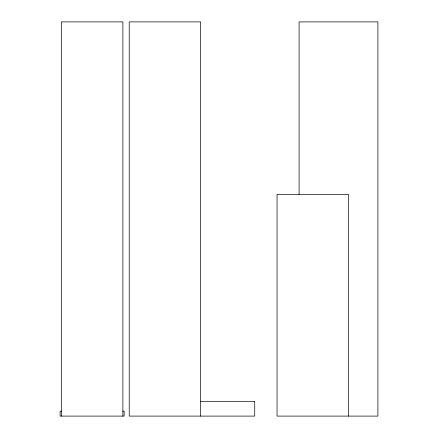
<?xml version="1.0" encoding="UTF-8"?>
<svg xmlns="http://www.w3.org/2000/svg" width="438" height="438" viewBox="0 0 438 438"><rect width="100%" height="100%" fill="white"/><g stroke="black" fill="none" stroke-linecap="round" stroke-linejoin="round"><path stroke-width="0.66" d="M200.226 401.317L254.724 401.317L254.724 416.1L129.221 416.1L129.221 21.9L200.67 21.9L200.67 416.1M61.479 411.173L60.094 411.173L60.094 416.1L124.14 416.1L124.14 411.173L122.755 411.173M348.495 416.1L348.495 194.362L277.046 194.362L277.046 416.1L377.906 416.1L377.906 21.9L299.077 21.9L299.077 194.362M122.886 416.1L122.886 21.9L61.353 21.9L61.353 416.1"/></g></svg>
